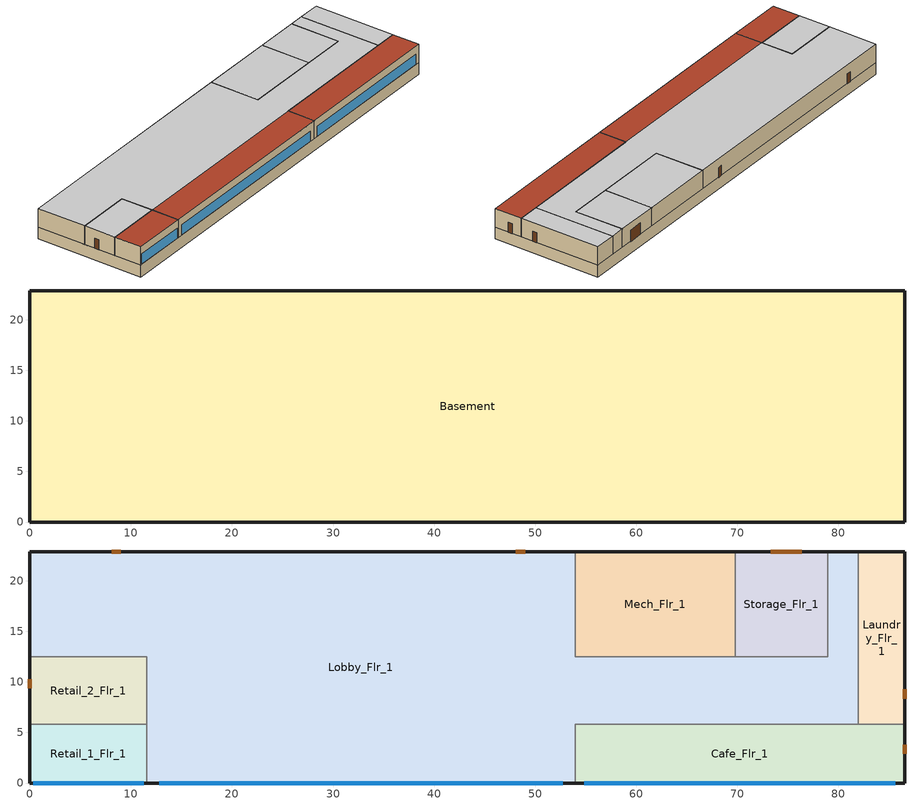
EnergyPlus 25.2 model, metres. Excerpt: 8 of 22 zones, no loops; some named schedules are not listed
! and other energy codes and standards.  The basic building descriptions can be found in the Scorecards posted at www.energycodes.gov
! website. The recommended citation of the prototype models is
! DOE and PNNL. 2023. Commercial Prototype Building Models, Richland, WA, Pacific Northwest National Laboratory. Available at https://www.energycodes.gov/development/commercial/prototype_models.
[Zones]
Basement
 floor adiabatic (basement_floor): 86.56,22.86 86.56,0 0,0 0,22.86 z-2.44
 wall ground (Basement_Wall_North_Cfactor): 86.56,22.86 0,22.86 z-2.44:0
 wall ground (Basement_Wall_East_Cfactor): 86.56,0 86.56,22.86 z-2.44:0
 wall ground (Basement_Wall_South_Cfactor): 0,0 86.56,0 z-2.44:0
 wall ground (Basement_Wall_West_Cfactor): 0,22.86 0,0 z-2.44:0
Retail_1_Flr_1
 floor to Basement (nonres_floor): 11.58,5.79 11.58,0 0,0 0,5.79 z0
 wall outside (nonres_ext_wall_grd): 0,5.79 0,0 11.58,0 z0:3.96
 wall to Retail_2_Flr_1 (int_wall): 11.58,5.79 0,5.79 z0:3.96
 wall to Lobby_Flr_1 (int_wall): 11.58,0 11.58,5.79 z0:3.96
 window (NonresWindow_U_0.248_SHGC_0.21): 0.33,0 11.25,0 z0.15:2.28
 roof outside (nonres_roof): 0,5.79 0,0 11.58,0 11.58,5.79 z3.96
Retail_2_Flr_1
 floor to Basement (nonres_floor): 11.58,12.5 11.58,5.79 0,5.79 0,12.5 z0
 wall outside (nonres_ext_wall_grd): 0,12.5 0,5.79 z0:3.96
 wall to Lobby_Flr_1 (int_wall): 11.58,5.79 11.58,12.5 0,12.5 z0:3.96
 door (Swinging Door_con): 0,10.28 0,9.37 z0:2.13
 ceiling adiabatic (nonres_floor_ceiling): 0,12.5 0,5.79 11.58,5.79 11.58,12.5 z3.96
Mech_Flr_1
 floor to Basement (nonres_floor): 69.8,22.86 69.8,12.5 53.95,12.5 53.95,22.86 z0
 wall outside (nonres_ext_wall_grd): 69.8,22.86 53.95,22.86 z0:3.96
 wall to Storage_Flr_1 (int_wall): 69.8,12.5 69.8,22.86 z0:3.96
 wall to Lobby_Flr_1 (int_wall): 53.95,22.86 53.95,12.5 69.8,12.5 z0:3.96
 ceiling adiabatic (nonres_floor_ceiling): 53.95,22.86 53.95,12.5 69.8,12.5 69.8,22.86 z3.96
Storage_Flr_1
 floor to Basement (nonres_floor): 78.94,22.86 78.94,12.5 69.8,12.5 69.8,22.86 z0
 wall outside (nonres_ext_wall_grd): 78.94,22.86 69.8,22.86 z0:3.96
 wall to Lobby_Flr_1 (int_wall): 69.8,12.5 78.94,12.5 78.94,22.86 z0:3.96
 door (Overhead Door_con): 76.37,22.86 73.32,22.86 z0:2.44
 ceiling adiabatic (nonres_floor_ceiling): 69.8,22.86 69.8,12.5 78.94,12.5 78.94,22.86 z3.96
Laundry_Flr_1
 floor to Basement (nonres_floor): 86.56,22.86 86.56,5.79 81.99,5.79 81.99,22.86 z0
 wall outside (nonres_ext_wall_grd): 86.56,5.79 86.56,22.86 81.99,22.86 z0:3.96
 wall to Cafe_Flr_1 (int_wall): 81.99,5.79 86.56,5.79 z0:3.96
 wall to Lobby_Flr_1 (int_wall): 81.99,22.86 81.99,5.79 z0:3.96
 door (Swinging Door_con): 86.56,8.36 86.56,9.28 z0:2.13
 ceiling adiabatic (nonres_floor_ceiling): 81.99,22.86 81.99,5.79 86.56,5.79 86.56,22.86 z3.96
Cafe_Flr_1
 floor to Basement (nonres_floor): 86.56,5.79 86.56,0 53.95,0 53.95,5.79 z0
 wall outside (nonres_ext_wall_grd): 53.95,0 86.56,0 86.56,5.79 z0:3.96
 wall to Lobby_Flr_1 (int_wall): 81.99,5.79 53.95,5.79 53.95,0 z0:3.96
 window (NonresWindow_U_0.248_SHGC_0.21): 54.88,0 85.63,0 z0.15:2.28
 door (Swinging Door_con): 86.56,2.9 86.56,3.81 z0:2.13
 roof outside (nonres_roof): 53.95,5.79 53.95,0 86.56,0 86.56,5.79 z3.96
Lobby_Flr_1
 floor to Basement (nonres_floor): 0,12.5 0,22.86 53.95,22.86 53.95,0 11.58,0 11.58,12.5 z0; 53.95,12.5 78.94,12.5 78.94,22.86 81.99,22.86 81.99,5.79 53.95,5.79 z0
 wall outside (nonres_ext_wall_grd): 53.95,22.86 0,22.86 0,12.5 / 81.99,22.86 78.94,22.86 / 11.58,0 53.95,0 z0:3.96
 window (NonresWindow_U_0.248_SHGC_0.21): 12.79,0 52.74,0 z0.15:2.28
 door (Swinging Door_con): 49,22.86 48.09,22.86 / 8.99,22.86 8.08,22.86 z0:2.13
 ceiling adiabatic (nonres_floor_ceiling): 0,12.5 11.58,12.5 11.58,5.79 81.99,5.79 81.99,22.86 78.94,22.86 78.94,12.5 53.95,12.5 53.95,22.86 0,22.86 z3.96
 roof outside (nonres_roof): 11.58,5.79 11.58,0 53.95,0 53.95,5.79 z3.96
[Building]
HotelLarge: North Axis {deg}=0; Terrain=City; Loads Convergence Tolerance Value {W}=0.04; Temperature Convergence Tolerance Value {deltaC}=0.2; Solar Distribution=FullInteriorAndExterior; Maximum Number of Warmup Days=50; Minimum Number of Warmup Days=6
[Site:Location]
Site:Location=Albuquerque.Intl.Sunport_NM_USA WMO=723650; Latitude {N+ S-}=35.04; Longitude {W- E+}=-106.62; Time Zone Relative to GMT {GMT+/-}=-7; Elevation {m}=1620
[SizingPeriod:DesignDay] Day of Month=21; Dry-Bulb Temperature Range Modifier Type=DefaultMultipliers; Humidity Condition Type=Wetbulb; Barometric Pressure {Pa}=83318; Rain {Yes/No}=No; Snow on ground {Yes/No}=No; Daylight Savings Time Indicator=No
Name | Month | Day Type | Maximum Dry-Bulb Temperature {C} | Daily Dry-Bulb Temperature Range {C} | Wetbulb at Maximum Dry-Bulb {C} | Wind Speed {m/s} design conditions vs. traditional 6.71 m/s (15 mph) | Wind Direction {Degrees; N=0, S=180} | Solar Model Indicator | Clearness {0.0 to 1.1} | Wind Speed {m/s} design conditions vs. traditional 3.35 m/s (7mph) | ASHRAE Clear Sky Optical Depth for Beam Irradiance (taub) | ASHRAE Clear Sky Optical Depth for Diffuse Irradiance (taud)
Albuquerque.Intl.Sunport_NM_USA Ann Htg 99.6% Condns DB | 12 | WinterDesignDay | -7.9 | 0 | -7.9 | 3.2 | 0 | ASHRAEClearSky | 0
Albuquerque.Intl.Sunport_NM_USA Ann Clg .4% Condns DB=>MWB | 7 | SummerDesignDay | 35.1 | 13.5 | 15.7 |  | 220 | ASHRAETau |  | 4.4 | 0.463 | 1.887
[Site:WaterMainsTemperature]
Calculation Method=Correlation; Annual average outdoor air temperature {C}=13.6333; Maximum difference in monthly average outdoor air temperatures {C}=23.5
[Site:GroundTemperature:FCfactorMethod]
January Ground Temperature {C}=13.7; February Ground Temperature {C}=7; March Ground Temperature {C}=2.1; April Ground Temperature {C}=2.6; May Ground Temperature {C}=4.3; June Ground Temperature {C}=8.8; July Ground Temperature {C}=13.9; August Ground Temperature {C}=17.8; September Ground Temperature {C}=23.2; October Ground Temperature {C}=25.6; November Ground Temperature {C}=24.1; December Ground Temperature {C}=20.5
[Material:NoMass]
Opaque Door panel_con: MediumRough, 0.475973, 0.9, 0.7, 0.7
Overhead Door_con Panel: MediumRough, 0.568097, 0.9, 0.7, 0.7
CP02 CARPET PAD: VeryRough, 0.21648, 0.9, 0.7, 0.8
Nonres_Roof_Insulation: MediumSmooth, 5.30668, 0.9, 0.7, 0.7
Nonres_Exterior_Wall_Insulation_grd: MediumSmooth, 1.15784, 0.9, 0.7, 0.7
Nonres_Floor_Insulation: MediumSmooth, 4.13066, 0.9, 0.7, 0.7
[Construction]
Swinging Door_con: Opaque Door panel_con
Overhead Door_con: Overhead Door_con Panel
InteriorFurnishings: Std Wood 6inch
int_wall: G01 13mm gypsum board, G01 13mm gypsum board
nonres_roof: F13 Built-up roofing, Nonres_Roof_Insulation, F08 Metal surface
nonres_ext_wall_grd: 200mm Normalweight concrete wall, Nonres_Exterior_Wall_Insulation_grd, G01 13mm gypsum board
nonres_floor: Nonres_Floor_Insulation, 100mm Normalweight concrete floor, CP02 CARPET PAD
nonres_floor_ceiling: CP02 CARPET PAD, 100mm Normalweight concrete floor, Nonres_Floor_Insulation
basement_floor: M10 200mm concrete block basement wall, CP02 CARPET PAD
NonresWindow_U_0.248_SHGC_0.21: Glazing Layer
[Material]
Name | Roughness | Thickness {m} | Conductivity {W/m-K} | Density {kg/m3} | Specific Heat {J/kg-K} | Thermal Absorptance | Solar Absorptance | Visible Absorptance | Absorptance:Thermal | Absorptance:Solar | Absorptance:Visible
Std Wood 6inch | MediumSmooth | 0.15 | 0.12 | 540 | 1210 | 0.9 | 0.7 | 0.7
F08 Metal surface | Smooth | 0.0008 | 45.28 | 7824 | 500
F13 Built-up roofing | Rough | 0.0095 | 0.16 | 1120 | 1460 |  |  |  | 0.9 | 0.77
G01 13mm gypsum board | Smooth | 0.0127 | 0.16 | 800 | 1090 |  |  |  | 0.9 | 0.7 | 0.5
200mm Normalweight concrete wall | MediumRough | 0.2032 | 2.31 | 2322 | 832
100mm Normalweight concrete floor | MediumRough | 0.1016 | 2.31 | 2322 | 832
M10 200mm concrete block basement wall | MediumRough | 0.2032 | 1.326 | 1842 | 912
[WindowMaterial:SimpleGlazingSystem]
Glazing Layer: U-Factor {W/m2-K}=1.40821; Solar Heat Gain Coefficient=0.21; Visible Transmittance=0.29
[Construction:CfactorUndergroundWall] C-Factor {W/m2-K}=0.675682; Height {m}=2.439
Basement_Wall_North_Cfactor; Basement_Wall_East_Cfactor; Basement_Wall_South_Cfactor; Basement_Wall_West_Cfactor
[Generator:PVWatts]
PV_module: PVWatts Version=5; DC System Capacity {W}=41465.2; Module Type=Premium; Array Type=FixedOpenRack; System Losses=0.113; Array Geometry Type=TiltAzimuth; Tilt Angle {deg}=0; Azimuth Angle {deg}=180
[ElectricLoadCenter:Generators]
PV_Generator: Generator 1=PV_module; Generator 1 Rated Electric Power Output {W}=41465.2; Generator 1 Availability Schedule=PV_SCH
[ElectricLoadCenter:Inverter:PVWatts]
PV_Inverter: DC to AC Size Ratio=1.2; Inverter Efficiency=0.96
[ElectricLoadCenter:Distribution]
Generator: Generator List=PV_Generator; Generator Operation Scheme Type=Baseload; Electrical Buss Type=DirectCurrentWithInverter; Inverter=PV_Inverter
[Zone] Type=1; Multiplier=1; Ceiling Height {m}=-9999; Floor Area {m2}=autocalculate; Part of Total Floor Area=Yes
Name | Volume {m3}
Basement | 4826.41
Retail_1_Flr_1 | 265.7636
Retail_2_Flr_1 | 307.7552
Mech_Flr_1 | 650.7972
Storage_Flr_1 | 375.4741
Laundry_Flr_1 | 309.2236
Cafe_Flr_1 | 748.3463
Lobby_Flr_1 | 5183.56
[InternalMass] Construction=InteriorFurnishings
Name | Zone or ZoneList | Surface Area {m2}
Basement_InternalMass_1 | Basement | 3957.66
Retail_1_Flr_1_InternalMass_1 | Retail_1_Flr_1 | 134.1427
Retail_2_Flr_1_InternalMass_1 | Retail_2_Flr_1 | 155.3378
Mech_Flr_1_InternalMass_1 | Mech_Flr_1 | 328.4864
Storage_Flr_1_InternalMass_1 | Storage_Flr_1 | 189.5185
Laundry_Flr_1_InternalMass_1 | Laundry_Flr_1 | 156.0789
Cafe_Flr_1_InternalMass_1 | Cafe_Flr_1 | 377.7238
Lobby_Flr_1_InternalMass_1 | Lobby_Flr_1 | 2616.37
[People] Number of People Schedule=BLDG_OCC_SCH; Number of People Calculation Method=People; Fraction Radiant=0.3; Sensible Heat Fraction=AUTOCALCULATE; Activity Level Schedule=ACTIVITY_SCH; Enable ASHRAE 55 Comfort Warnings=No; Mean Radiant Temperature Calculation Type=EnclosureAveraged; Work Efficiency Schedule=WORK_EFF_SCH; Clothing Insulation Calculation Method=ClothingInsulationSchedule; Clothing Insulation Schedule=CLOTHING_SCH; Air Velocity Schedule=AIR_VELO_SCH; Thermal Comfort Model 1 Type=FANGER
Name | Zone or ZoneList or Space or SpaceList | Number of People
Basement People | Basement | 106.499
Retail_1_Flr_1 People | Retail_1_Flr_1 | 10.829
Retail_2_Flr_1 People | Retail_2_Flr_1 | 12.54
Laundry_Flr_1 People | Laundry_Flr_1 | 8.4
Cafe_Flr_1 People | Cafe_Flr_1 | 142.3
Lobby_Flr_1 People | Lobby_Flr_1 | 422.435
STORAGE_FLR_1 People | STORAGE_FLR_1 | 2.04
MECH_FLR_1 People | MECH_FLR_1 | 2.652
[Lights] Design Level Calculation Method=Watts/Area; Return Air Fraction=0; Fraction Radiant=0.7; Fraction Visible=0.2; Fraction Replaceable=1; Return Air Fraction Calculated from Plenum Temperature=No
Name | Zone or ZoneList or Space or SpaceList | Schedule | Watts per Zone Floor Area {W/m2}
Basement_Lights | Basement | ltg_sch_basement | 6.20374
Retail_1_Flr_1_Lights | Retail_1_Flr_1 | ltg_sch_retail | 7.55566
Retail_2_Flr_1_Lights | Retail_2_Flr_1 | ltg_sch_retail | 7.55566
Mech_Flr_1_Lights | Mech_Flr_1 | ltg_sch_mechanic | 7.26025
Storage_Flr_1_Lights | Storage_Flr_1 | ltg_sch_storage | 3.779423
Laundry_Flr_1_Lights | Laundry_Flr_1 | ltg_sch_laundry | 5.21511
Cafe_Flr_1_Lights | Cafe_Flr_1 | ltg_sch_dining | 7.771532
Lobby_Flr_1_Lights | Lobby_Flr_1 | ltg_sch_lobby | 8.180564
[ElectricEquipment] Design Level Calculation Method=EquipmentLevel; Fraction Latent=0; Fraction Radiant=0.5; Fraction Lost=0
Name | Zone or ZoneList or Space or SpaceList | Schedule | Design Level {W}
Basement_MiscPlug_Equip | Basement | BASEMENT_EQUIP_SCH | 10646.1
Retail_1_Flr_1_MiscPlug_Equip | Retail_1_Flr_1 | BLDG_EQUIP_SCH | 721.6879
Retail_2_Flr_1_MiscPlug_Equip | Retail_2_Flr_1 | BLDG_EQUIP_SCH | 835.7173
Mech_Flr_1_MiscPlug_Equip | Mech_Flr_1 | BLDG_EQUIP_SCH | 883.6283
Storage_Flr_1_MiscPlug_Equip | Storage_Flr_1 | BLDG_EQUIP_SCH | 254.9024
Laundry_Flr_1_MiscPlug_Equip | Laundry_Flr_1 | BLDG_EQUIP_SCH | 4813.47
Cafe_Flr_1_MiscPlug_Equip | Cafe_Flr_1 | BLDG_EQUIP_SCH | 1016.08
Lobby_Flr_1_MiscPlug_Equip | Lobby_Flr_1 | BLDG_EQUIP_SCH | 10557.1
[Exterior:FuelEquipment] Fuel Use Type=Electricity
Name | Schedule | Design Level {W}
Elevators | BLDG_ELEVATORS | 44860.63
Elevators_Lights_Fan | ELEV_LIGHT_FAN_SCH_ADD_DF | 315.94
[GasEquipment]
Laundry_Flr_1_MiscGas_Equip: Zone or ZoneList or Space or SpaceList=Laundry_Flr_1; Schedule=BLDG_EQUIP_SCH; Design Level Calculation Method=EquipmentLevel; Design Level {W}=41817.4; Fraction Latent=0; Fraction Radiant=0.5; Fraction Lost=0
[ZoneInfiltration:DesignFlowRate] Schedule=INFIL_QUARTER_ON_SCH; Design Flow Rate Calculation Method=Flow/ExteriorWallArea; Flow per Exterior Surface Area {m3/s-m2}=0.000569572; Constant Term Coefficient=1; Temperature Term Coefficient=0; Velocity Term Coefficient=0; Velocity Squared Term Coefficient=0
Name | Zone or ZoneList
Retail_1_Flr_1_Infiltration | Retail_1_Flr_1
Retail_2_Flr_1_Infiltration | Retail_2_Flr_1
Mech_Flr_1_Infiltration | Mech_Flr_1
Storage_Flr_1_Infiltration | Storage_Flr_1
Laundry_Flr_1_Infiltration | Laundry_Flr_1
Cafe_Flr_1_Infiltration | Cafe_Flr_1
Lobby_Flr_1_Infiltration | Lobby_Flr_1
[Exterior:Lights]
Exterior Facade Lighting: Schedule=Exterior_Lgt_ALWAYS_ON; Design Level {W}=9571.94; Control Option=AstronomicalClock
[WaterHeater:Mixed]
SWH Laundry G Water Heater: Tank Volume {m3}=1.13562; Setpoint Temperature Schedule=Laundry Setpoint Temp Schedule; Deadband Temperature Difference {deltaC}=2; Maximum Temperature Limit {C}=82.2222; Heater Control Type=Cycle; Heater Maximum Capacity {W}=163316; Heater Minimum Capacity {W}=0; Heater Fuel Type=NaturalGas; Heater Thermal Efficiency=0.95; Off Cycle Parasitic Fuel Type=NaturalGas; Off Cycle Parasitic Heat Fraction to Tank=0; Ambient Temperature Indicator=Zone; Ambient Temperature Zone=BASEMENT; Off Cycle Loss Coefficient to Ambient Temperature {W/K}=11.2541; On Cycle Loss Coefficient to Ambient Temperature {W/K}=11.2541; Peak Use Flow Rate {m3/s}=0.000516; Use Flow Rate Fraction Schedule=LAUNDRY_SWH_SCH
[SCHEDULE:COMPACT]
ltg_sch_dining: Through: 12/31, For: SummerDesignDay, Until: 24:00, 1, For: WinterDesignDay, Until: 24:00, 0, For: Weekdays, Until: 1:00, 0.13, Until: 2:00, 0.0975, Until: 5:00, 0.065, Until: 6:00, 0.13, Until: 7:00, 0.26, Until: 8:00, 0.325, Until: 10:00, 0.26, Until: 18:00, 0.1625, Until: 19:00, 0.39, Until: 20:00, 0.52, Until: 21:00, 0.585, Until: 22:00, 0.52, Until: 23:00, 0.39, Until: 24:00, 0.195, For: Saturday, Until: 2:00, 0.13, Until: 6:00, 0.065, Until: 8:00, 0.195, Until: 10:00, 0.26, Until: 11:00, 0.195, Until: 18:00, 0.1625, Until: 19:00, 0.39, Until: 22:00, 0.455, Until: 23:00, 0.39, Until: 24:00, 0.195, For: AllOtherDays, Until: 2:00, 0.195, Until: 6:00, 0.13, Until: 7:00, 0.195, Until: 9:00, 0.26, Until: 13:00, 0.195, Until: 18:00, 0.13, Until: 19:00, 0.325, Until: 20:00, 0.455, Until: 21:00, 0.52, Until: 22:00, 0.39, Until: 23:00, 0.325, Until: 24:00, 0.195
ltg_sch_basement: Through: 12/31, For: SummerDesignDay, Until: 24:00, 1, For: WinterDesignDay, Until: 24:00, 0, For: Weekdays, Until: 1:00, 0.145035, Until: 2:00, 0.108781, Until: 5:00, 0.0725174, Until: 6:00, 0.145035, Until: 7:00, 0.29007, Until: 8:00, 0.362587, Until: 10:00, 0.29007, Until: 18:00, 0.181298, Until: 19:00, 0.435104, Until: 20:00, 0.580149, Until: 21:00, 0.652666, Until: 22:00, 0.580149, Until: 23:00, 0.435104, Until: 24:00, 0.217552, For: Saturday, Until: 2:00, 0.145035, Until: 6:00, 0.0725174, Until: 8:00, 0.217552, Until: 10:00, 0.29007, Until: 11:00, 0.217552, Until: 18:00, 0.181298, Until: 19:00, 0.435104, Until: 22:00, 0.507632, Until: 23:00, 0.435104, Until: 24:00, 0.217552, For: AllOtherDays, Until: 2:00, 0.217552, Until: 6:00, 0.145035, Until: 7:00, 0.217552, Until: 9:00, 0.29007, Until: 13:00, 0.217552, Until: 18:00, 0.145035, Until: 19:00, 0.362587, Until: 20:00, 0.507632, Until: 21:00, 0.580149, Until: 22:00, 0.435104, Until: 23:00, 0.362587, Until: 24:00, 0.217552
ltg_sch_lobby: Through: 12/31, For: SummerDesignDay, Until: 24:00, 1, For: WinterDesignDay, Until: 24:00, 0, For: Weekdays, Until: 1:00, 0.15, Until: 2:00, 0.1125, Until: 5:00, 0.075, Until: 6:00, 0.15, Until: 7:00, 0.3, Until: 8:00, 0.375, Until: 10:00, 0.3, Until: 18:00, 0.1875, Until: 19:00, 0.45, Until: 20:00, 0.6, Until: 21:00, 0.675, Until: 22:00, 0.6, Until: 23:00, 0.45, Until: 24:00, 0.225, For: Saturday, Until: 2:00, 0.15, Until: 6:00, 0.075, Until: 8:00, 0.225, Until: 10:00, 0.3, Until: 11:00, 0.225, Until: 18:00, 0.1875, Until: 19:00, 0.45, Until: 22:00, 0.525, Until: 23:00, 0.45, Until: 24:00, 0.225, For: AllOtherDays, Until: 2:00, 0.225, Until: 6:00, 0.15, Until: 7:00, 0.225, Until: 9:00, 0.3, Until: 13:00, 0.225, Until: 18:00, 0.15, Until: 19:00, 0.375, Until: 20:00, 0.525, Until: 21:00, 0.6, Until: 22:00, 0.45, Until: 23:00, 0.375, Until: 24:00, 0.225
ltg_sch_storage: Through: 12/31, For: SummerDesignDay, Until: 24:00, 1, For: WinterDesignDay, Until: 24:00, 0, For: Weekdays, Until: 1:00, 0.10685, Until: 2:00, 0.08014, Until: 5:00, 0.05343, Until: 6:00, 0.10685, Until: 7:00, 0.2137, Until: 8:00, 0.26713, Until: 10:00, 0.2137, Until: 18:00, 0.13356, Until: 19:00, 0.32055, Until: 20:00, 0.4274, Until: 21:00, 0.48083, Until: 22:00, 0.4274, Until: 23:00, 0.32055, Until: 24:00, 0.16028, For: Saturday, Until: 2:00, 0.10685, Until: 6:00, 0.05343, Until: 8:00, 0.16028, Until: 10:00, 0.2137, Until: 11:00, 0.16028, Until: 18:00, 0.13356, Until: 19:00, 0.32055, Until: 22:00, 0.37398, Until: 23:00, 0.32055, Until: 24:00, 0.16028, For: AllOtherDays, Until: 2:00, 0.16028, Until: 6:00, 0.10685, Until: 7:00, 0.16028, Until: 9:00, 0.2137, Until: 13:00, 0.16028, Until: 18:00, 0.10685, Until: 19:00, 0.26713, Until: 20:00, 0.37398, Until: 21:00, 0.4274, Until: 22:00, 0.32055, Until: 23:00, 0.26713, Until: 24:00, 0.16028
ltg_sch_mechanic: Through: 12/31, For: SummerDesignDay, Until: 24:00, 1, For: WinterDesignDay, Until: 24:00, 0, For: Weekdays, Until: 1:00, 0.14, Until: 2:00, 0.105, Until: 5:00, 0.07, Until: 6:00, 0.14, Until: 7:00, 0.28, Until: 8:00, 0.35, Until: 10:00, 0.28, Until: 18:00, 0.175, Until: 19:00, 0.42, Until: 20:00, 0.56, Until: 21:00, 0.63, Until: 22:00, 0.56, Until: 23:00, 0.42, Until: 24:00, 0.21, For: Saturday, Until: 2:00, 0.14, Until: 6:00, 0.07, Until: 8:00, 0.21, Until: 10:00, 0.28, Until: 11:00, 0.21, Until: 18:00, 0.175, Until: 19:00, 0.42, Until: 22:00, 0.49, Until: 23:00, 0.42, Until: 24:00, 0.21, For: AllOtherDays, Until: 2:00, 0.21, Until: 6:00, 0.14, Until: 7:00, 0.21, Until: 9:00, 0.28, Until: 13:00, 0.21, Until: 18:00, 0.14, Until: 19:00, 0.35, Until: 20:00, 0.49, Until: 21:00, 0.56, Until: 22:00, 0.42, Until: 23:00, 0.35, Until: 24:00, 0.21
ltg_sch_laundry: Through: 12/31, For: SummerDesignDay, Until: 24:00, 1, For: WinterDesignDay, Until: 24:00, 0, For: Weekdays, Until: 1:00, 0.175, Until: 2:00, 0.13125, Until: 5:00, 0.0875, Until: 6:00, 0.175, Until: 7:00, 0.35, Until: 8:00, 0.4375, Until: 10:00, 0.35, Until: 18:00, 0.21875, Until: 19:00, 0.525, Until: 20:00, 0.7, Until: 21:00, 0.7875, Until: 22:00, 0.7, Until: 23:00, 0.525, Until: 24:00, 0.2625, For: Saturday, Until: 2:00, 0.175, Until: 6:00, 0.0875, Until: 8:00, 0.2625, Until: 10:00, 0.35, Until: 11:00, 0.2625, Until: 18:00, 0.21875, Until: 19:00, 0.525, Until: 22:00, 0.6125, Until: 23:00, 0.525, Until: 24:00, 0.2625, For: AllOtherDays, Until: 2:00, 0.2625, Until: 6:00, 0.175, Until: 7:00, 0.2625, Until: 9:00, 0.35, Until: 13:00, 0.2625, Until: 18:00, 0.175, Until: 19:00, 0.4375, Until: 20:00, 0.6125, Until: 21:00, 0.7, Until: 22:00, 0.525, Until: 23:00, 0.4375, Until: 24:00, 0.2625
ltg_sch_retail: Through: 12/31, For: SummerDesignDay, Until: 24:00, 1, For: WinterDesignDay, Until: 24:00, 0, For: Weekdays, Until: 1:00, 0.158999, Until: 2:00, 0.11925, Until: 5:00, 0.0794997, Until: 6:00, 0.158999, Until: 7:00, 0.317999, Until: 8:00, 0.397498, Until: 10:00, 0.317999, Until: 18:00, 0.198749, Until: 19:00, 0.476998, Until: 20:00, 0.635998, Until: 21:00, 0.715497, Until: 22:00, 0.635998, Until: 23:00, 0.476998, Until: 24:00, 0.238499, For: Saturday, Until: 2:00, 0.158999, Until: 6:00, 0.0794997, Until: 8:00, 0.238499, Until: 10:00, 0.317999, Until: 11:00, 0.238499, Until: 18:00, 0.198749, Until: 19:00, 0.476998, Until: 22:00, 0.556498, Until: 23:00, 0.476998, Until: 24:00, 0.238499, For: AllOtherDays, Until: 2:00, 0.238499, Until: 6:00, 0.158999, Until: 7:00, 0.238499, Until: 9:00, 0.317999, Until: 13:00, 0.238499, Until: 18:00, 0.158999, Until: 19:00, 0.397498, Until: 20:00, 0.556498, Until: 21:00, 0.635998, Until: 22:00, 0.476998, Until: 23:00, 0.397498, Until: 24:00, 0.238499
[Schedule:Compact]
BLDG_OCC_SCH: Through: 12/31, For: Weekdays, Until: 06:00, 0.9, Until: 07:00, 0.7, Until: 09:00, 0.4, Until: 15:00, 0.2, Until: 16:00, 0.3, Until: 19:00, 0.5, Until: 21:00, 0.7, Until: 22:00, 0.8, Until: 24:00, 0.9, For: SummerDesignDay, Until: 24:00, 1, For: Saturday, Until: 06:00, 0.9, Until: 07:00, 0.7, Until: 09:00, 0.5, Until: 17:00, 0.3, Until: 18:00, 0.5, Until: 21:00, 0.6, Until: 24:00, 0.7, For: WinterDesignDay, Until: 24:00, 0, For: Sunday Holidays AllOtherDays, Until: 08:00, 0.7, Until: 11:00, 0.5, Until: 13:00, 0.3, Until: 16:00, 0.2, Until: 17:00, 0.3, Until: 19:00, 0.4, Until: 21:00, 0.6, Until: 24:00, 0.8
ACTIVITY_SCH: Through: 12/31, For: AllDays, Until: 24:00, 120
WORK_EFF_SCH: Through: 12/31, For: AllDays, Until: 24:00, 0
AIR_VELO_SCH: Through: 12/31, For: AllDays, Until: 24:00, 0.2
CLOTHING_SCH: Through: 04/30, For: AllDays, Until: 24:00, 1, Through: 09/30, For: AllDays, Until: 24:00, 0.5, Through: 12/31, For: AllDays, Until: 24:00, 1
